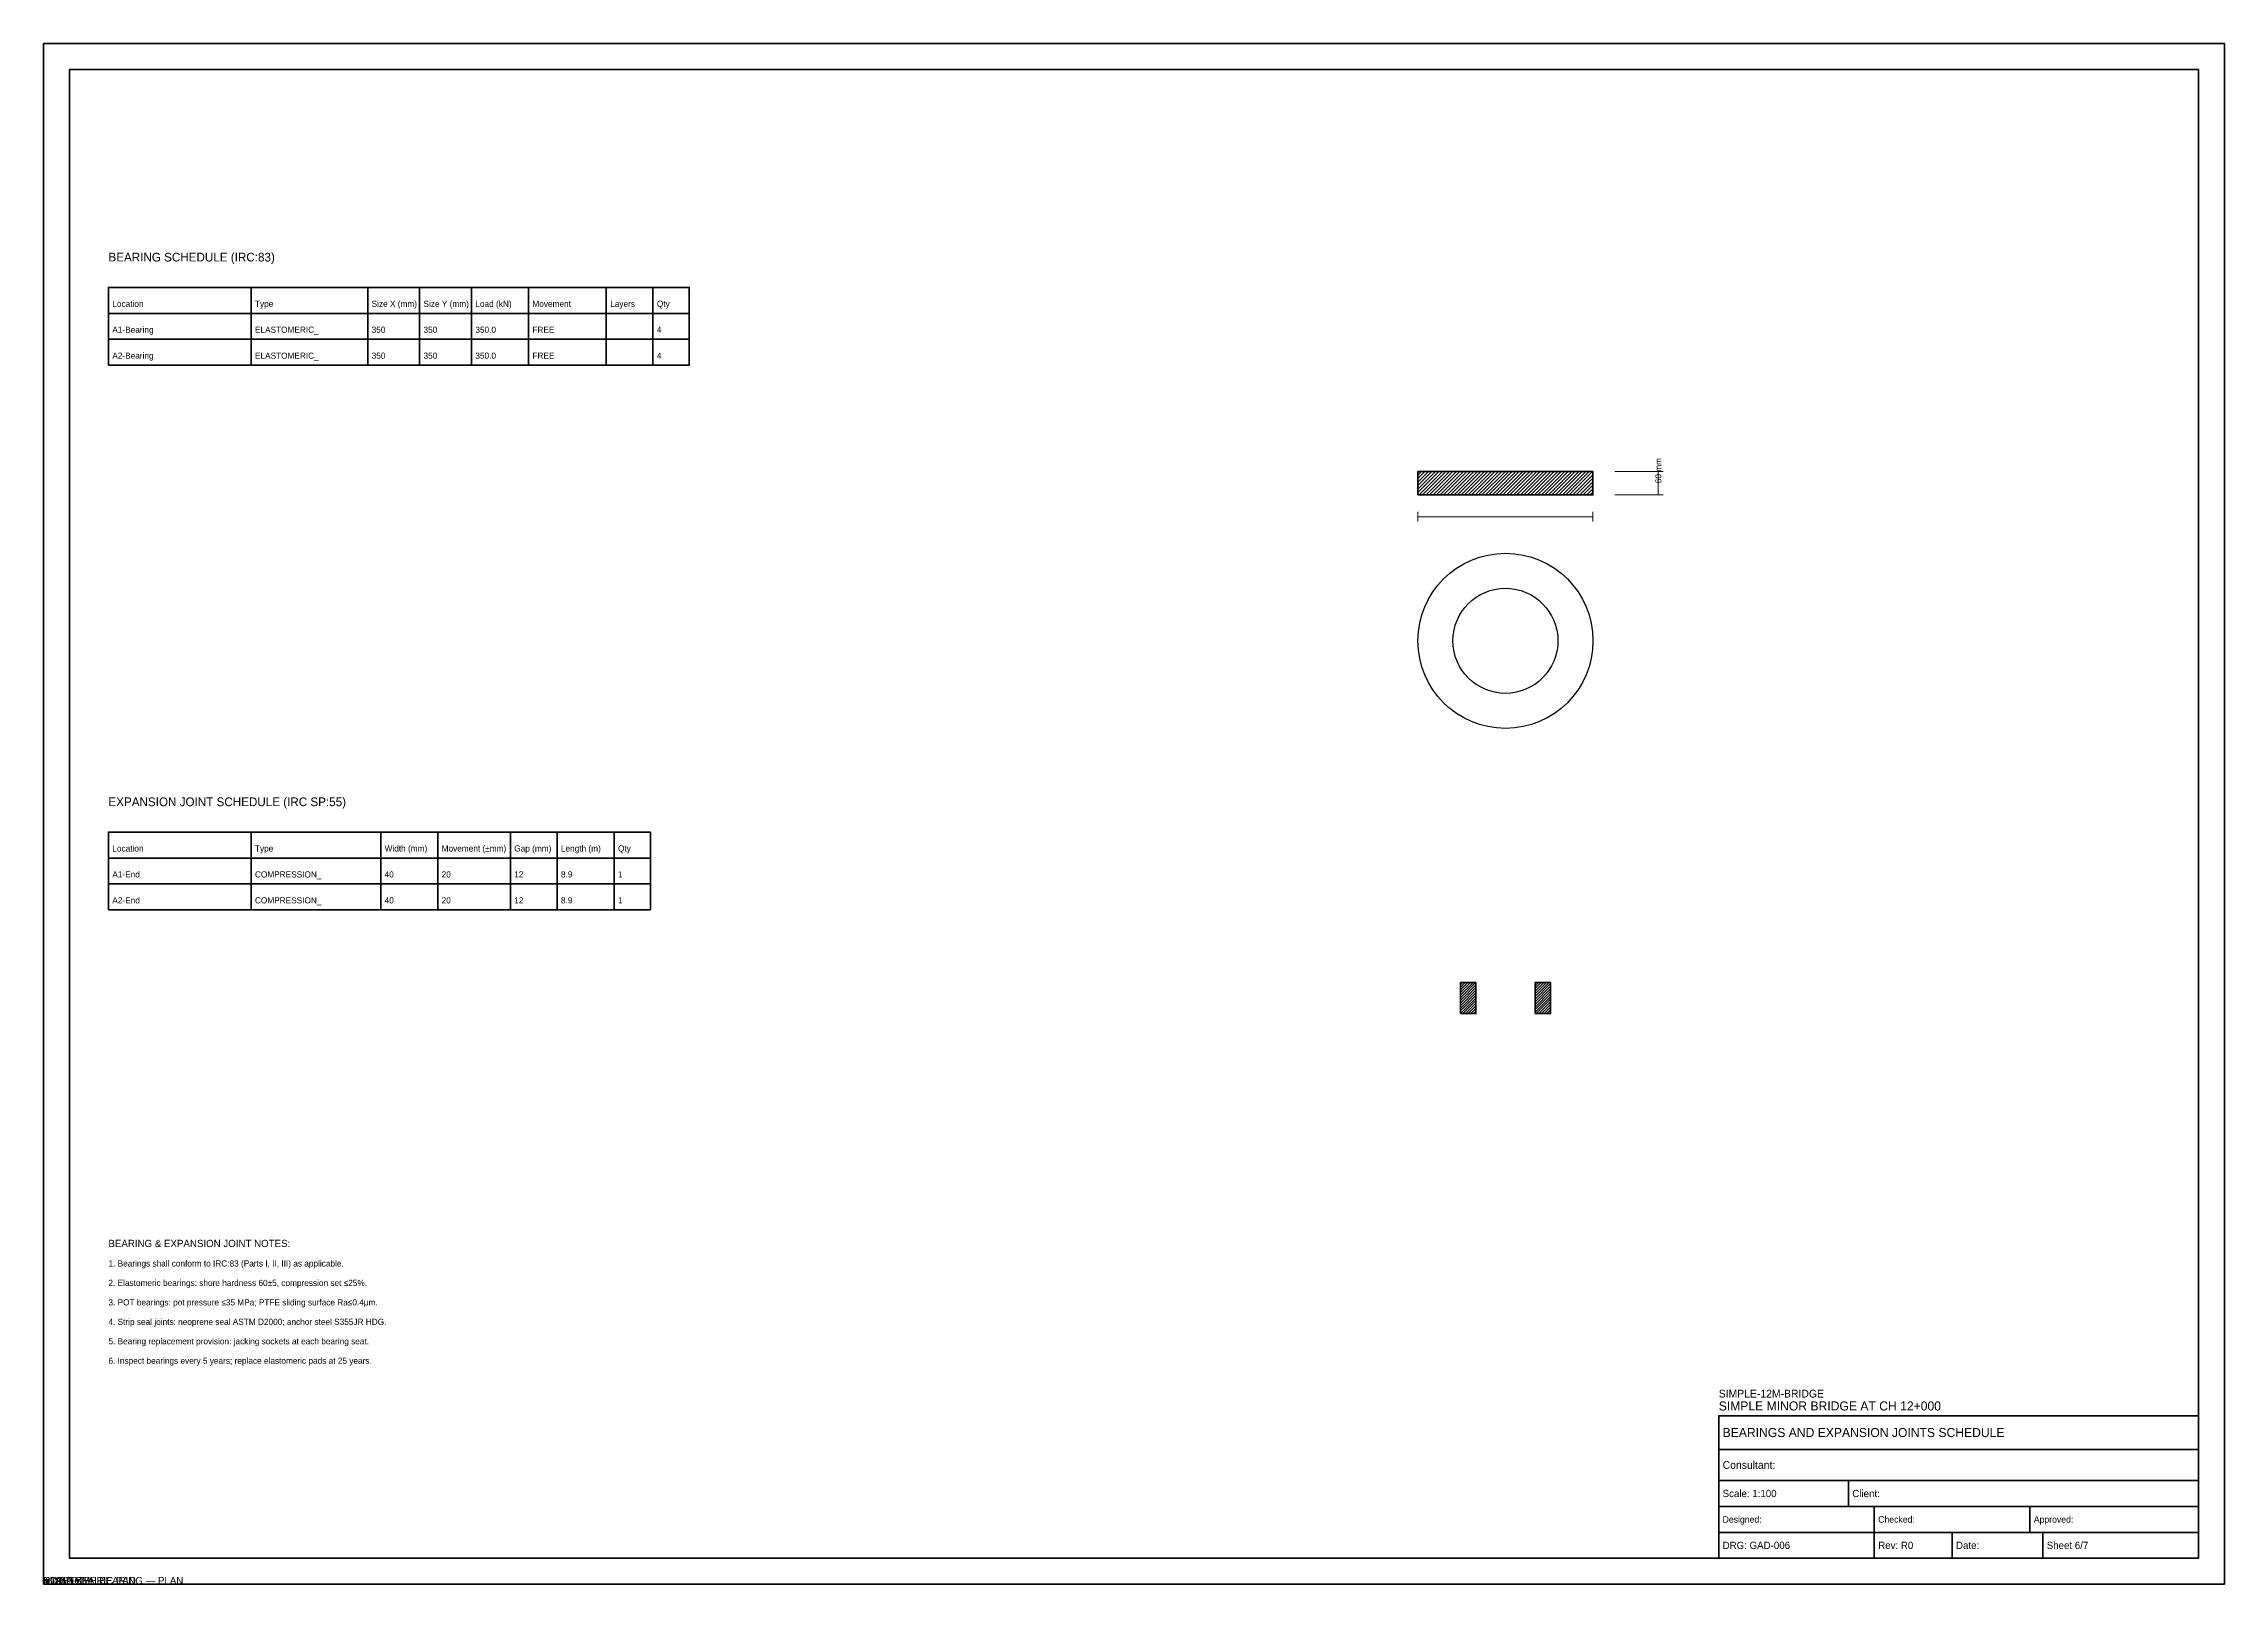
# Model space of a CAD drawing. Header units: metres. Extents: x 0 to 841, y 0 to 594.
import ezdxf

# ---------------------------------------------------------------- set-up
doc = ezdxf.new("R2010")
doc.units = ezdxf.units.M
for name, color, linetype, lineweight in [('BORDER-INNER', 7, 'Continuous', 35), ('BORDER-OUTER', 7, 'Continuous', 70), ('DIM-LINEAR', 3, 'Continuous', 18), ('STRUC-HATCHING', 8, 'Continuous', 18), ('SUB-BEARING', 5, 'Continuous', 25), ('SUB-EXPJOINT', 6, 'Continuous', 25), ('TEXT-GENERAL', 7, 'Continuous', 18), ('TEXT-HEADER', 7, 'Continuous', 25), ('TEXT-SPEC', 7, 'Continuous', 13), ('TITLEBLK-BOX', 7, 'Continuous', 50), ('TITLEBLK-TEXT', 7, 'Continuous', 18)]:
    doc.layers.add(name, color=color, linetype=linetype, lineweight=lineweight)

msp = doc.modelspace()

# ---------------------------------------------------------------- hatches: boundary and pattern name
at = {"layer": 'STRUC-HATCHING'}
h = msp.add_hatch(dxfattribs=at)
h.set_pattern_fill('ANSI31', scale=0.3)
h.paths.add_polyline_path([(530, 420), (597.5, 420), (597.5, 429), (530, 429)])
h = msp.add_hatch(dxfattribs=at)
h.set_pattern_fill('ANSI31', scale=0.225)
h.paths.add_polyline_path([(546.35, 220), (552.35, 220), (552.35, 232), (546.35, 232)])
h = msp.add_hatch(dxfattribs=at)
h.set_pattern_fill('ANSI31', scale=0.225)
h.paths.add_polyline_path([(575.15, 220), (581.15, 220), (581.15, 232), (575.15, 232)])

# ---------------------------------------------------------------- linework, layer by layer
at = {"layer": 'BORDER-INNER'}
msp.add_lwpolyline([(10, 10), (831, 10), (831, 584), (10, 584), (10, 10)], dxfattribs=at)
at = {"layer": 'BORDER-OUTER'}
msp.add_lwpolyline([(0, 0), (841, 0), (841, 594), (0, 594), (0, 0)], dxfattribs=at)
at = {"layer": 'DIM-LINEAR'}
for p, q in [((605.9, 429), (622.7, 429)), ((620.8, 429), (624.6, 429)), ((622.7, 420), (622.7, 429)), ((530, 409.7), (530, 413.5)), ((597.5, 409.7), (597.5, 413.5)), ((605.9, 420), (622.7, 420)), ((620.8, 420), (624.6, 420)), ((530, 411.6), (530, 411.6)), ((530, 411.6), (597.5, 411.6)), ((597.5, 411.6), (597.5, 411.6))]:
    msp.add_line(p, q, dxfattribs=at)
at = {"layer": 'SUB-BEARING', "lineweight": 40}
msp.add_lwpolyline([(530, 420), (597.5, 420), (597.5, 429), (530, 429), (530, 420)], dxfattribs=at)
at = {"layer": 'SUB-BEARING'}
for radius in [33.75, 20.25]:
    msp.add_circle((563.75, 363.75), radius, dxfattribs=at)
at = {"layer": 'SUB-EXPJOINT', "lineweight": 35}
for points in [[(546.35, 220), (552.35, 220), (552.35, 232), (546.35, 232), (546.35, 220)], [(575.15, 220), (581.15, 220), (581.15, 232), (575.15, 232), (575.15, 220)]]:
    msp.add_lwpolyline(points, dxfattribs=at)
at = {"layer": 'TITLEBLK-BOX'}
for points in [[(25, 490), (80, 490), (80, 500), (25, 500), (25, 490)], [(80, 490), (125, 490), (125, 500), (80, 500), (80, 490)], [(125, 490), (145, 490), (145, 500), (125, 500), (125, 490)], [(145, 490), (165, 490), (165, 500), (145, 500), (145, 490)], [(165, 490), (187, 490), (187, 500), (165, 500), (165, 490)], [(187, 490), (217, 490), (217, 500), (187, 500), (187, 490)], [(217, 490), (235, 490), (235, 500), (217, 500), (217, 490)], [(235, 490), (249, 490), (249, 500), (235, 500), (235, 490)], [(25, 480), (80, 480), (80, 490), (25, 490), (25, 480)], [(80, 480), (125, 480), (125, 490), (80, 490), (80, 480)], [(125, 480), (145, 480), (145, 490), (125, 490), (125, 480)], [(145, 480), (165, 480), (165, 490), (145, 490), (145, 480)], [(165, 480), (187, 480), (187, 490), (165, 490), (165, 480)], [(187, 480), (217, 480), (217, 490), (187, 490), (187, 480)], [(217, 480), (235, 480), (235, 490), (217, 490), (217, 480)], [(235, 480), (249, 480), (249, 490), (235, 490), (235, 480)], [(25, 470), (80, 470), (80, 480), (25, 480), (25, 470)], [(80, 470), (125, 470), (125, 480), (80, 480), (80, 470)], [(125, 470), (145, 470), (145, 480), (125, 480), (125, 470)], [(145, 470), (165, 470), (165, 480), (145, 480), (145, 470)], [(165, 470), (187, 470), (187, 480), (165, 480), (165, 470)], [(187, 470), (217, 470), (217, 480), (187, 480), (187, 470)], [(217, 470), (235, 470), (235, 480), (217, 480), (217, 470)], [(235, 470), (249, 470), (249, 480), (235, 480), (235, 470)], [(25, 280), (80, 280), (80, 290), (25, 290), (25, 280)], [(80, 280), (130, 280), (130, 290), (80, 290), (80, 280)], [(130, 280), (152, 280), (152, 290), (130, 290), (130, 280)], [(152, 280), (180, 280), (180, 290), (152, 290), (152, 280)], [(180, 280), (198, 280), (198, 290), (180, 290), (180, 280)], [(198, 280), (220, 280), (220, 290), (198, 290), (198, 280)], [(220, 280), (234, 280), (234, 290), (220, 290), (220, 280)], [(25, 270), (80, 270), (80, 280), (25, 280), (25, 270)], [(80, 270), (130, 270), (130, 280), (80, 280), (80, 270)], [(130, 270), (152, 270), (152, 280), (130, 280), (130, 270)], [(152, 270), (180, 270), (180, 280), (152, 280), (152, 270)], [(180, 270), (198, 270), (198, 280), (180, 280), (180, 270)], [(198, 270), (220, 270), (220, 280), (198, 280), (198, 270)], [(220, 270), (234, 270), (234, 280), (220, 280), (220, 270)], [(25, 260), (80, 260), (80, 270), (25, 270), (25, 260)], [(80, 260), (130, 260), (130, 270), (80, 270), (80, 260)], [(130, 260), (152, 260), (152, 270), (130, 270), (130, 260)], [(152, 260), (180, 260), (180, 270), (152, 270), (152, 260)], [(180, 260), (198, 260), (198, 270), (180, 270), (180, 260)], [(198, 260), (220, 260), (220, 270), (198, 270), (198, 260)], [(220, 260), (234, 260), (234, 270), (220, 270), (220, 260)]]:
    msp.add_lwpolyline(points, dxfattribs=at)
at = {"layer": 'TITLEBLK-BOX', "lineweight": 50}
msp.add_lwpolyline([(646, 10), (831, 10), (831, 65), (646, 65), (646, 10)], dxfattribs=at)
at = {"layer": 'TITLEBLK-BOX', "lineweight": 25}
for points in [[(646, 52), (831, 52), (831, 65), (646, 65), (646, 52)], [(646, 40), (831, 40), (831, 52), (646, 52), (646, 40)], [(646, 30), (696, 30), (696, 40), (646, 40), (646, 30)], [(696, 30), (831, 30), (831, 40), (696, 40), (696, 30)], [(646, 20), (706, 20), (706, 30), (646, 30), (646, 20)], [(706, 20), (766, 20), (766, 30), (706, 30), (706, 20)], [(766, 20), (831, 20), (831, 30), (766, 30), (766, 20)], [(646, 10), (706, 10), (706, 20), (646, 20), (646, 10)], [(706, 10), (736, 10), (736, 20), (706, 20), (706, 10)], [(736, 10), (771, 10), (771, 20), (736, 20), (736, 10)], [(771, 10), (831, 10), (831, 20), (771, 20), (771, 10)]]:
    msp.add_lwpolyline(points, dxfattribs=at)

# ---------------------------------------------------------------- texts
at = {"layer": 'DIM-LINEAR'}
msp.add_text('60 mm', height=2.38, rotation=90, dxfattribs=at).set_placement((623.89, 424.5))
msp.add_text('450 mm', height=2.38, dxfattribs=at).set_placement((0, 0))
at = {"layer": 'SUB-EXPJOINT'}
msp.add_text('▼ GAP ▼', height=2.38, dxfattribs=at).set_placement((0, 0))
at = {"layer": 'TEXT-GENERAL'}
for s, height, p in [('Location', 2.38, (26.5, 492.5)), ('Type', 2.38, (81.5, 492.5)), ('Size X (mm)', 2.38, (126.5, 492.5)), ('Size Y (mm)', 2.38, (146.5, 492.5)), ('Load (kN)', 2.38, (166.5, 492.5)), ('Movement', 2.38, (188.5, 492.5)), ('Layers', 2.38, (218.5, 492.5)), ('Qty', 2.38, (236.5, 492.5)), ('A1-Bearing', 2.38, (26.5, 482.5)), ('ELASTOMERIC_', 2.38, (81.5, 482.5)), ('350', 2.38, (126.5, 482.5)), ('350', 2.38, (146.5, 482.5)), ('350.0', 2.38, (166.5, 482.5)), ('FREE', 2.38, (188.5, 482.5)), ('4', 2.38, (236.5, 482.5)), ('A2-Bearing', 2.38, (26.5, 472.5)), ('ELASTOMERIC_', 2.38, (81.5, 472.5)), ('350', 2.38, (126.5, 472.5)), ('350', 2.38, (146.5, 472.5)), ('350.0', 2.38, (166.5, 472.5)), ('FREE', 2.38, (188.5, 472.5)), ('4', 2.38, (236.5, 472.5)), ('Location', 2.38, (26.5, 282.5)), ('Type', 2.38, (81.5, 282.5)), ('Width (mm)', 2.38, (131.5, 282.5)), ('Movement (±mm)', 2.38, (153.5, 282.5)), ('Gap (mm)', 2.38, (181.5, 282.5)), ('Length (m)', 2.38, (199.5, 282.5)), ('Qty', 2.38, (221.5, 282.5)), ('A1-End', 2.38, (26.5, 272.5)), ('COMPRESSION_', 2.38, (81.5, 272.5)), ('40', 2.38, (131.5, 272.5)), ('20', 2.38, (153.5, 272.5)), ('12', 2.38, (181.5, 272.5)), ('8.9', 2.38, (199.5, 272.5)), ('1', 2.38, (221.5, 272.5)), ('A2-End', 2.38, (26.5, 262.5)), ('COMPRESSION_', 2.38, (81.5, 262.5)), ('40', 2.38, (131.5, 262.5)), ('20', 2.38, (153.5, 262.5)), ('12', 2.38, (181.5, 262.5)), ('8.9', 2.38, (199.5, 262.5)), ('1', 2.38, (221.5, 262.5)), ('BEARING & EXPANSION JOINT NOTES:', 2.8, (25, 130)), ('STRIP SEAL', 2.8, (0, 0)), ('POT / PTFE BEARING — PLAN', 2.8, (0, 0)), ('ELASTOMERIC PAD', 2.8, (0, 0))]:
    msp.add_text(s, height=height, dxfattribs=at).set_placement(p)
at = {"layer": 'TEXT-HEADER'}
for s, p in [('BEARING SCHEDULE (IRC:83)', (25, 510)), ('EXPANSION JOINT SCHEDULE (IRC SP:55)', (25, 300))]:
    msp.add_text(s, height=3.36, dxfattribs=at).set_placement(p)
at = {"layer": 'TEXT-SPEC'}
for s, p in [('1. Bearings shall conform to IRC:83 (Parts I, II, III) as applicable.', (25, 122.5)), ('3. POT bearings: pot pressure ≤35 MPa; PTFE sliding surface Ra≤0.4μm.', (25, 107.5)), ('2. Elastomeric bearings: shore hardness 60±5, compression set ≤25%.', (25, 115)), ('4. Strip seal joints: neoprene seal ASTM D2000; anchor steel S355JR HDG.', (25, 100)), ('5. Bearing replacement provision: jacking sockets at each bearing seat.', (25, 92.5)), ('6. Inspect bearings every 5 years; replace elastomeric pads at 25 years.', (25, 85))]:
    msp.add_text(s, height=2.38, dxfattribs=at).set_placement(p)
at = {"layer": 'TITLEBLK-TEXT'}
for s, height, p in [('SIMPLE-12M-BRIDGE', 3, (646, 72)), ('SIMPLE MINOR BRIDGE AT CH 12+000', 3.5, (646, 67)), ('BEARINGS AND EXPANSION JOINTS SCHEDULE', 3.5, (647.5, 56.75)), ('Consultant: ', 3, (647.5, 44.5)), ('Scale: 1:100', 2.8, (647.5, 33.6)), ('Client: ', 2.8, (697.5, 33.6)), ('Designed: ', 2.5, (647.5, 23.75)), ('Checked: ', 2.5, (707.5, 23.75)), ('Approved: ', 2.5, (767.5, 23.75)), ('DRG: GAD-006', 2.8, (647.5, 13.6)), ('Rev: R0', 2.8, (707.5, 13.6)), ('Date: ', 2.8, (737.5, 13.6)), ('Sheet 6/7', 2.8, (772.5, 13.6))]:
    msp.add_text(s, height=height, dxfattribs=at).set_placement(p)

doc.saveas('drawing.dxf')
